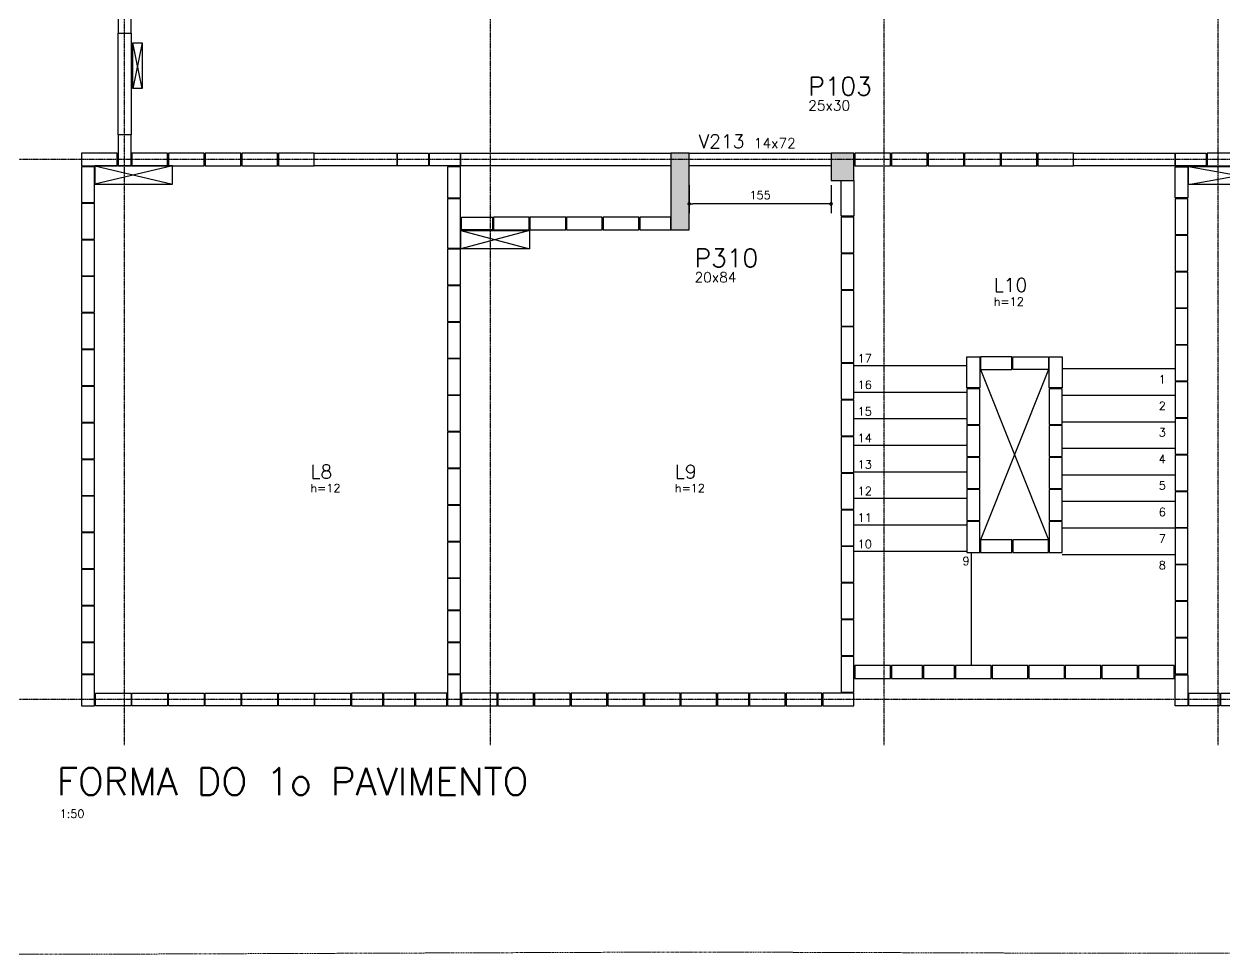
# Model space of a CAD drawing. Extents: x -856 to 20282, y 14720 to 28231.
# Drawn here: x 17509 to 18822, y 23362 to 24378 of the extents above; entities that cross this region are included whole.
import ezdxf

# ---------------------------------------------------------------- set-up
doc = ezdxf.new("R2010")
doc.units = 0
doc.linetypes.add('AXES', pattern=[0.54, 0.3, -0.08, 0.08, -0.08])
doc.linetypes.add('Double dash', pattern=[55, 20, -5, 10, -5, 10, -5])
doc.layers.get('0').update_dxf_attribs({"linetype": 'CONTINUOUS'})
doc.layers.get('Defpoints').update_dxf_attribs({"linetype": 'CONTINUOUS'})
for name, color, linetype in [('241', 2, 'CONTINUOUS'), ('COTA', 1, 'CONTINUOUS'), ('EIXOS', 1, 'AXES'), ('H2', 252, 'CONTINUOUS'), ('L-D', 2, 'CONTINUOUS'), ('L-N', 4, 'CONTINUOUS'), ('P-D', 2, 'CONTINUOUS'), ('P-M', 5, 'CONTINUOUS'), ('PENA_1', 1, 'CONTINUOUS'), ('PIL-N', 4, 'CONTINUOUS'), ('T1', 2, 'CONTINUOUS'), ('T4', 6, 'CONTINUOUS'), ('VIG-D', 2, 'CONTINUOUS'), ('VIG-N', 4, 'CONTINUOUS'), ('VIGA', 3, 'CONTINUOUS')]:
    doc.layers.add(name, color=color, linetype=linetype)
doc.layers.add('TLV-DVI-___-CNT', color=7, linetype='Double dash', lineweight=9)
doc.styles.add('COTA', font='romans.shx')
doc.styles.get("Standard").update_dxf_attribs({"font": 'ROMANS.SHX'})
doc.styles.add('Texto1', font='romans.shx', dxfattribs={"height": 9})
doc.styles.add('Texto4', font='romans.shx', dxfattribs={"height": 30})
doc.dimstyles.new('forma', dxfattribs={"dimscale": 5, "dimtxt": 1.8, "dimasz": 0.8, "dimexe": 2, "dimexo": 1, "dimgap": 1, "dimtad": 1, "dimdec": 1, "dimzin": 9, "dimdsep": 46, "dimtxsty": 'COTA', "dimblk1": 'DOT', "dimblk2": 'DOT', "dimsah": 1, "dimcen": 0, "dimdle": 1, "dimclrd": 256, "dimclre": 256, "dimclrt": 2, "dimadec": 0, "dimazin": 0, "dimtfac": 1, "dimtdec": 0, "dimtmove": 0, "dimatfit": 3, "dimfxl": 1, "dimtolj": 1, "dimtzin": 0, "dimarcsym": 0})

# ---------------------------------------------------------------- blocks, each defined once
blk = doc.blocks.new('Family - ___-2103959-PLANTA INFERIOR 2')
at = {"layer": 'TLV-DVI-___-CNT', "color": 1, "true_color": 0xff0000}
for p, q in [((-43762, -10145), (-42134, -10145)), ((-42134, -10145), (-36285, -10123)), ((-36285, -10123), (-34522, -10128)), ((-34522, -10128), (-32077, -10136)), ((-32077, -10136), (-18942, -10136))]:
    blk.add_line(p, q, dxfattribs=at)
blk = doc.blocks.new('A$C8a1ee3b4')
at = {"layer": 'TLV-DVI-___-CNT', "color": 1, "true_color": 0xff0000, "xscale": 0.1, "yscale": 0.1, "zscale": 0.1}
blk.add_blockref('Family - ___-2103959-PLANTA INFERIOR 2', (4865.2, 1037.1), dxfattribs=at)
blk = doc.blocks.new('_Dot')
at = {"color": 0, "linetype": 'ByBlock', "lineweight": -2}
blk.add_line((-0.5, 0), (-1, 0), dxfattribs=at)
at = {"color": 0, "linetype": 'ByBlock', "const_width": 0.5}
blk.add_lwpolyline([(-0.25, 0, 1), (0.25, 0, 1)], format="xyb", close=True, dxfattribs=at)
blk = doc.blocks.new('*D689')
at = {"layer": 'COTA', "lineweight": -2, "transparency": 16777216}
for p, q in [((18236.4, 24202.1), (18236.4, 24171.6)), ((18391.4, 24202.1), (18391.4, 24171.6)), ((18387.4, 24181.6), (18240.4, 24181.6))]:
    blk.add_line(p, q, dxfattribs=at)
at = {"layer": 'Defpoints', "color": 0, "transparency": 16777216}
for p in [(18236.4, 24207.1), (18391.4, 24207.1), (18236.4, 24181.6)]:
    blk.add_point(p, dxfattribs=at)
at = {"layer": 'COTA', "lineweight": -2, "transparency": 16777216, "xscale": 4, "yscale": 4, "zscale": 4, "rotation": 180}
blk.add_blockref('_Dot', (18236.4, 24181.6), dxfattribs=at)
at = {"layer": 'COTA', "lineweight": -2, "transparency": 16777216, "xscale": 4, "yscale": 4, "zscale": 4}
blk.add_blockref('_Dot', (18391.4, 24181.6), dxfattribs=at)
at = {"layer": 'COTA', "color": 2, "transparency": 16777216, "insert": (18313.9, 24191.1), "char_height": 9, "attachment_point": 5, "style": 'COTA'}
blk.add_mtext('\\A1;155 ', dxfattribs=at)
blk = doc.blocks.new('A$Cf9bf1722')
for points in [[(-25.5, -789), (59.5, -789), (59.5, -769), (-25.5, -769)], [(1169.5, -769.5), (1279.5, -769.5), (1279.5, -789.5), (1169.5, -789.5)], [(374.5, -839.5), (449.5, -839.5), (449.5, -859.5), (374.5, -859.5)]]:
    blk.add_lwpolyline(points, close=True)
at = {"layer": 'PENA_1'}
for p, q in [((59.5, -769), (-25.5, -789)), ((-25.5, -769), (59.5, -789)), ((449.5, -839.5), (374.5, -859.5)), ((374.5, -839.5), (449.5, -859.5))]:
    blk.add_line(p, q, dxfattribs=at)
for points in [[(1169.5, -789.5), (1279.5, -769.5)], [(1169.5, -769.5), (1279.5, -789.5)]]:
    blk.add_lwpolyline(points, dxfattribs=at)

msp = doc.modelspace()

# ---------------------------------------------------------------- hatches: boundary and pattern name
at = {"layer": 'H2'}
for points in [[(18216.43, 24153.13), (18236.43, 24153.13), (18236.43, 24237.13), (18216.43, 24237.13)], [(18391.43, 24207.13), (18416.43, 24207.13), (18416.43, 24237.13), (18391.43, 24237.13)]]:
    msp.add_hatch(color=256, dxfattribs=at).paths.add_polyline_path(points)

# ---------------------------------------------------------------- linework, layer by layer
for points in [[(17612.43, 24422.13), (17612.43, 24368.13), (17626.43, 24368.13), (17626.43, 24422.13), (17612.43, 24422.13)], [(17626.43, 24223.13), (17626.43, 24257.13), (17612.43, 24257.13), (17612.43, 24223.13), (17626.43, 24223.13)], [(17611.43, 24237.13), (17572.43, 24237.13), (17572.43, 24223.13), (17611.43, 24223.13), (17611.43, 24237.13)], [(17627.43, 24223.13), (17666.43, 24223.13), (17666.43, 24237.13), (17627.43, 24237.13), (17627.43, 24223.13)], [(17667.43, 24223.13), (17706.43, 24223.13), (17706.43, 24237.13), (17667.43, 24237.13), (17667.43, 24223.13)], [(17707.43, 24223.13), (17746.43, 24223.13), (17746.43, 24237.13), (17707.43, 24237.13), (17707.43, 24223.13)], [(17747.43, 24223.13), (17786.43, 24223.13), (17786.43, 24237.13), (17747.43, 24237.13), (17747.43, 24223.13)], [(17787.43, 24223.13), (17826.43, 24223.13), (17826.43, 24237.13), (17787.43, 24237.13), (17787.43, 24223.13)], [(17951.43, 24223.13), (17917.43, 24223.13), (17917.43, 24237.13), (17951.43, 24237.13), (17951.43, 24223.13)], [(17986.43, 24223.13), (17952.43, 24223.13), (17952.43, 24237.13), (17986.43, 24237.13), (17986.43, 24223.13)], [(18417.43, 24223.13), (18456.43, 24223.13), (18456.43, 24237.13), (18417.43, 24237.13), (18417.43, 24223.13)], [(18457.43, 24223.13), (18496.43, 24223.13), (18496.43, 24237.13), (18457.43, 24237.13), (18457.43, 24223.13)], [(18497.43, 24223.13), (18536.43, 24223.13), (18536.43, 24237.13), (18497.43, 24237.13), (18497.43, 24223.13)], [(18537.43, 24223.13), (18576.43, 24223.13), (18576.43, 24237.13), (18537.43, 24237.13), (18537.43, 24223.13)], [(18577.43, 24223.13), (18616.43, 24223.13), (18616.43, 24237.13), (18577.43, 24237.13), (18577.43, 24223.13)], [(18617.43, 24223.13), (18656.43, 24223.13), (18656.43, 24237.13), (18617.43, 24237.13), (18617.43, 24223.13)], [(18767.43, 24237.13), (18801.43, 24237.13), (18801.43, 24223.13), (18767.43, 24223.13), (18767.43, 24237.13)], [(18802.43, 24223.13), (18836.43, 24223.13), (18836.43, 24237.13), (18802.43, 24237.13), (18802.43, 24223.13)], [(17586.43, 24183.13), (17586.43, 24222.13), (17572.43, 24222.13), (17572.43, 24183.13), (17586.43, 24183.13)], [(17986.43, 24188.13), (17986.43, 24222.13), (17972.43, 24222.13), (17972.43, 24188.13), (17986.43, 24188.13)], [(18767.43, 24188.13), (18767.43, 24222.13), (18781.43, 24222.13), (18781.43, 24188.13), (18767.43, 24188.13)], [(18416.43, 24207.13), (18416.43, 24168.13), (18402.43, 24168.13), (18402.43, 24207.13), (18416.43, 24207.13)], [(17586.43, 24143.13), (17586.43, 24182.13), (17572.43, 24182.13), (17572.43, 24143.13), (17586.43, 24143.13)], [(17986.43, 24133.13), (17986.43, 24187.13), (17972.43, 24187.13), (17972.43, 24133.13), (17986.43, 24133.13)], [(18781.43, 24148.13), (18781.43, 24187.13), (18767.43, 24187.13), (18767.43, 24148.13), (18781.43, 24148.13)], [(18021.43, 24153.13), (17987.43, 24153.13), (17987.43, 24167.13), (18021.43, 24167.13), (18021.43, 24153.13)], [(18022.43, 24153.13), (18061.43, 24153.13), (18061.43, 24167.13), (18022.43, 24167.13), (18022.43, 24153.13)], [(18062.43, 24153.13), (18101.43, 24153.13), (18101.43, 24167.13), (18062.43, 24167.13), (18062.43, 24153.13)], [(18102.43, 24153.13), (18141.43, 24153.13), (18141.43, 24167.13), (18102.43, 24167.13), (18102.43, 24153.13)], [(18142.43, 24153.13), (18181.43, 24153.13), (18181.43, 24167.13), (18142.43, 24167.13), (18142.43, 24153.13)], [(18182.43, 24153.13), (18216.43, 24153.13), (18216.43, 24167.13), (18182.43, 24167.13), (18182.43, 24153.13)], [(18416.43, 24128.13), (18416.43, 24167.13), (18402.43, 24167.13), (18402.43, 24128.13), (18416.43, 24128.13)], [(17586.43, 24103.13), (17586.43, 24142.13), (17572.43, 24142.13), (17572.43, 24103.13), (17586.43, 24103.13)], [(18781.43, 24108.13), (18781.43, 24147.13), (18767.43, 24147.13), (18767.43, 24108.13), (18781.43, 24108.13)], [(17986.43, 24093.13), (17986.43, 24132.13), (17972.43, 24132.13), (17972.43, 24093.13), (17986.43, 24093.13)], [(18416.43, 24088.13), (18416.43, 24127.13), (18402.43, 24127.13), (18402.43, 24088.13), (18416.43, 24088.13)], [(17586.43, 24063.13), (17586.43, 24102.13), (17572.43, 24102.13), (17572.43, 24063.13), (17586.43, 24063.13)], [(18781.43, 24068.13), (18781.43, 24107.13), (18767.43, 24107.13), (18767.43, 24068.13), (18781.43, 24068.13)], [(17986.43, 24053.13), (17986.43, 24092.13), (17972.43, 24092.13), (17972.43, 24053.13), (17986.43, 24053.13)], [(18416.43, 24048.13), (18416.43, 24087.13), (18402.43, 24087.13), (18402.43, 24048.13), (18416.43, 24048.13)], [(17586.43, 24023.13), (17586.43, 24062.13), (17572.43, 24062.13), (17572.43, 24023.13), (17586.43, 24023.13)], [(18781.43, 24028.13), (18781.43, 24067.13), (18767.43, 24067.13), (18767.43, 24028.13), (18781.43, 24028.13)], [(17986.43, 24013.13), (17986.43, 24052.13), (17972.43, 24052.13), (17972.43, 24013.13), (17986.43, 24013.13)], [(18416.43, 24008.13), (18416.43, 24047.13), (18402.43, 24047.13), (18402.43, 24008.13), (18416.43, 24008.13)], [(17586.43, 23983.13), (17586.43, 24022.13), (17572.43, 24022.13), (17572.43, 23983.13), (17586.43, 23983.13)], [(18781.43, 23988.13), (18781.43, 24027.13), (18767.43, 24027.13), (18767.43, 23988.13), (18781.43, 23988.13)], [(17986.43, 23973.13), (17986.43, 24012.13), (17972.43, 24012.13), (17972.43, 23973.13), (17986.43, 23973.13)], [(18416.43, 23968.13), (18416.43, 24007.13), (18402.43, 24007.13), (18402.43, 23968.13), (18416.43, 23968.13)], [(18553.93, 24014.63), (18553.93, 23980.63), (18539.93, 23980.63), (18539.93, 24014.63), (18553.93, 24014.63)], [(18588.93, 24014.63), (18554.93, 24014.63), (18554.93, 24000.63), (18588.93, 24000.63), (18588.93, 24014.63)], [(18589.93, 24014.63), (18628.93, 24014.63), (18628.93, 24000.63), (18589.93, 24000.63), (18589.93, 24014.63)], [(18643.93, 24014.63), (18643.93, 23980.63), (18629.93, 23980.63), (18629.93, 24014.63), (18643.93, 24014.63)], [(17586.43, 23943.13), (17586.43, 23982.13), (17572.43, 23982.13), (17572.43, 23943.13), (17586.43, 23943.13)], [(18553.93, 23940.63), (18553.93, 23979.63), (18539.93, 23979.63), (18539.93, 23940.63), (18553.93, 23940.63)], [(18643.93, 23940.63), (18643.93, 23979.63), (18629.93, 23979.63), (18629.93, 23940.63), (18643.93, 23940.63)], [(18781.43, 23948.13), (18781.43, 23987.13), (18767.43, 23987.13), (18767.43, 23948.13), (18781.43, 23948.13)], [(17986.43, 23933.13), (17986.43, 23972.13), (17972.43, 23972.13), (17972.43, 23933.13), (17986.43, 23933.13)], [(18416.43, 23928.13), (18416.43, 23967.13), (18402.43, 23967.13), (18402.43, 23928.13), (18416.43, 23928.13)], [(17586.43, 23903.13), (17586.43, 23942.13), (17572.43, 23942.13), (17572.43, 23903.13), (17586.43, 23903.13)], [(18553.93, 23905.63), (18553.93, 23939.63), (18539.93, 23939.63), (18539.93, 23905.63), (18553.93, 23905.63)], [(18643.93, 23905.63), (18643.93, 23939.63), (18629.93, 23939.63), (18629.93, 23905.63), (18643.93, 23905.63)], [(18781.43, 23908.13), (18781.43, 23947.13), (18767.43, 23947.13), (18767.43, 23908.13), (18781.43, 23908.13)], [(17986.43, 23893.13), (17986.43, 23932.13), (17972.43, 23932.13), (17972.43, 23893.13), (17986.43, 23893.13)], [(18416.43, 23888.13), (18416.43, 23927.13), (18402.43, 23927.13), (18402.43, 23888.13), (18416.43, 23888.13)], [(17586.43, 23863.13), (17586.43, 23902.13), (17572.43, 23902.13), (17572.43, 23863.13), (17586.43, 23863.13)], [(18553.93, 23870.63), (18553.93, 23904.63), (18539.93, 23904.63), (18539.93, 23870.63), (18553.93, 23870.63)], [(18643.93, 23870.63), (18643.93, 23904.63), (18629.93, 23904.63), (18629.93, 23870.63), (18643.93, 23870.63)], [(18781.43, 23868.13), (18781.43, 23907.13), (18767.43, 23907.13), (18767.43, 23868.13), (18781.43, 23868.13)], [(17986.43, 23853.13), (17986.43, 23892.13), (17972.43, 23892.13), (17972.43, 23853.13), (17986.43, 23853.13)], [(18416.43, 23848.13), (18416.43, 23887.13), (18402.43, 23887.13), (18402.43, 23848.13), (18416.43, 23848.13)], [(17586.43, 23823.13), (17586.43, 23862.13), (17572.43, 23862.13), (17572.43, 23823.13), (17586.43, 23823.13)], [(18553.93, 23835.63), (18553.93, 23869.63), (18539.93, 23869.63), (18539.93, 23835.63), (18553.93, 23835.63)], [(18643.93, 23835.63), (18643.93, 23869.63), (18629.93, 23869.63), (18629.93, 23835.63), (18643.93, 23835.63)], [(18781.43, 23828.13), (18781.43, 23867.13), (18767.43, 23867.13), (18767.43, 23828.13), (18781.43, 23828.13)], [(17986.43, 23813.13), (17986.43, 23852.13), (17972.43, 23852.13), (17972.43, 23813.13), (17986.43, 23813.13)], [(18416.43, 23808.13), (18416.43, 23847.13), (18402.43, 23847.13), (18402.43, 23808.13), (18416.43, 23808.13)], [(18553.93, 23800.63), (18553.93, 23834.63), (18539.93, 23834.63), (18539.93, 23800.63), (18553.93, 23800.63)], [(18643.93, 23800.63), (18643.93, 23834.63), (18629.93, 23834.63), (18629.93, 23800.63), (18643.93, 23800.63)], [(17586.43, 23783.13), (17586.43, 23822.13), (17572.43, 23822.13), (17572.43, 23783.13), (17586.43, 23783.13)], [(18781.43, 23788.13), (18781.43, 23827.13), (18767.43, 23827.13), (18767.43, 23788.13), (18781.43, 23788.13)], [(17986.43, 23773.13), (17986.43, 23812.13), (17972.43, 23812.13), (17972.43, 23773.13), (17986.43, 23773.13)], [(18588.93, 23814.63), (18554.93, 23814.63), (18554.93, 23800.63), (18588.93, 23800.63), (18588.93, 23814.63)], [(18589.93, 23800.63), (18628.93, 23800.63), (18628.93, 23814.63), (18589.93, 23814.63), (18589.93, 23800.63)], [(18416.43, 23768.13), (18416.43, 23807.13), (18402.43, 23807.13), (18402.43, 23768.13), (18416.43, 23768.13)], [(17586.43, 23743.13), (17586.43, 23782.13), (17572.43, 23782.13), (17572.43, 23743.13), (17586.43, 23743.13)], [(18781.43, 23748.13), (18781.43, 23787.13), (18767.43, 23787.13), (18767.43, 23748.13), (18781.43, 23748.13)], [(17986.43, 23738.13), (17986.43, 23772.13), (17972.43, 23772.13), (17972.43, 23738.13), (17986.43, 23738.13)], [(18416.43, 23728.13), (18416.43, 23767.13), (18402.43, 23767.13), (18402.43, 23728.13), (18416.43, 23728.13)], [(17586.43, 23703.13), (17586.43, 23742.13), (17572.43, 23742.13), (17572.43, 23703.13), (17586.43, 23703.13)], [(18781.43, 23708.13), (18781.43, 23747.13), (18767.43, 23747.13), (18767.43, 23708.13), (18781.43, 23708.13)], [(17986.43, 23703.13), (17986.43, 23737.13), (17972.43, 23737.13), (17972.43, 23703.13), (17986.43, 23703.13)], [(18416.43, 23688.13), (18416.43, 23727.13), (18402.43, 23727.13), (18402.43, 23688.13), (18416.43, 23688.13)], [(18781.43, 23668.13), (18781.43, 23707.13), (18767.43, 23707.13), (18767.43, 23668.13), (18781.43, 23668.13)], [(17586.43, 23668.13), (17586.43, 23702.13), (17572.43, 23702.13), (17572.43, 23668.13), (17586.43, 23668.13)], [(17986.43, 23668.13), (17986.43, 23702.13), (17972.43, 23702.13), (17972.43, 23668.13), (17986.43, 23668.13)], [(18416.43, 23648.13), (18416.43, 23687.13), (18402.43, 23687.13), (18402.43, 23648.13), (18416.43, 23648.13)], [(18417.43, 23663.13), (18456.43, 23663.13), (18456.43, 23677.13), (18417.43, 23677.13), (18417.43, 23663.13)], [(18457.43, 23663.13), (18491.43, 23663.13), (18491.43, 23677.13), (18457.43, 23677.13), (18457.43, 23663.13)], [(18492.43, 23663.13), (18526.43, 23663.13), (18526.43, 23677.13), (18492.43, 23677.13), (18492.43, 23663.13)], [(18527.43, 23663.13), (18566.43, 23663.13), (18566.43, 23677.13), (18527.43, 23677.13), (18527.43, 23663.13)], [(18567.43, 23663.13), (18606.43, 23663.13), (18606.43, 23677.13), (18567.43, 23677.13), (18567.43, 23663.13)], [(18607.43, 23663.13), (18646.43, 23663.13), (18646.43, 23677.13), (18607.43, 23677.13), (18607.43, 23663.13)], [(18647.43, 23663.13), (18686.43, 23663.13), (18686.43, 23677.13), (18647.43, 23677.13), (18647.43, 23663.13)], [(18687.43, 23663.13), (18726.43, 23663.13), (18726.43, 23677.13), (18687.43, 23677.13), (18687.43, 23663.13)], [(18727.43, 23663.13), (18766.43, 23663.13), (18766.43, 23677.13), (18727.43, 23677.13), (18727.43, 23663.13)], [(17586.43, 23633.13), (17586.43, 23667.13), (17572.43, 23667.13), (17572.43, 23633.13), (17586.43, 23633.13)], [(17986.43, 23633.13), (17986.43, 23667.13), (17972.43, 23667.13), (17972.43, 23633.13), (17986.43, 23633.13)], [(18767.43, 23633.13), (18767.43, 23667.13), (18781.43, 23667.13), (18781.43, 23633.13), (18767.43, 23633.13)], [(17626.43, 23633.13), (17587.43, 23633.13), (17587.43, 23647.13), (17626.43, 23647.13), (17626.43, 23633.13)], [(17666.43, 23633.13), (17627.43, 23633.13), (17627.43, 23647.13), (17666.43, 23647.13), (17666.43, 23633.13)], [(17706.43, 23633.13), (17667.43, 23633.13), (17667.43, 23647.13), (17706.43, 23647.13), (17706.43, 23633.13)], [(17746.43, 23633.13), (17707.43, 23633.13), (17707.43, 23647.13), (17746.43, 23647.13), (17746.43, 23633.13)], [(17786.43, 23633.13), (17747.43, 23633.13), (17747.43, 23647.13), (17786.43, 23647.13), (17786.43, 23633.13)], [(17826.43, 23633.13), (17787.43, 23633.13), (17787.43, 23647.13), (17826.43, 23647.13), (17826.43, 23633.13)], [(17866.43, 23633.13), (17827.43, 23633.13), (17827.43, 23647.13), (17866.43, 23647.13), (17866.43, 23633.13)], [(17867.43, 23633.13), (17901.43, 23633.13), (17901.43, 23647.13), (17867.43, 23647.13), (17867.43, 23633.13)], [(17902.43, 23633.13), (17936.43, 23633.13), (17936.43, 23647.13), (17902.43, 23647.13), (17902.43, 23633.13)], [(17937.43, 23633.13), (17971.43, 23633.13), (17971.43, 23647.13), (17937.43, 23647.13), (17937.43, 23633.13)], [(17987.43, 23633.13), (18026.43, 23633.13), (18026.43, 23647.13), (17987.43, 23647.13), (17987.43, 23633.13)], [(18027.43, 23633.13), (18066.43, 23633.13), (18066.43, 23647.13), (18027.43, 23647.13), (18027.43, 23633.13)], [(18067.43, 23633.13), (18106.43, 23633.13), (18106.43, 23647.13), (18067.43, 23647.13), (18067.43, 23633.13)], [(18107.43, 23633.13), (18146.43, 23633.13), (18146.43, 23647.13), (18107.43, 23647.13), (18107.43, 23633.13)], [(18147.43, 23633.13), (18186.43, 23633.13), (18186.43, 23647.13), (18147.43, 23647.13), (18147.43, 23633.13)], [(18187.43, 23633.13), (18226.43, 23633.13), (18226.43, 23647.13), (18187.43, 23647.13), (18187.43, 23633.13)], [(18227.43, 23633.13), (18266.43, 23633.13), (18266.43, 23647.13), (18227.43, 23647.13), (18227.43, 23633.13)], [(18301.43, 23647.13), (18267.43, 23647.13), (18267.43, 23633.13), (18301.43, 23633.13), (18301.43, 23647.13)], [(18302.43, 23633.13), (18341.43, 23633.13), (18341.43, 23647.13), (18302.43, 23647.13), (18302.43, 23633.13)], [(18342.43, 23633.13), (18381.43, 23633.13), (18381.43, 23647.13), (18342.43, 23647.13), (18342.43, 23633.13)], [(18416.43, 23647.13), (18382.43, 23647.13), (18382.43, 23633.13), (18416.43, 23633.13), (18416.43, 23647.13)], [(18816.43, 23633.13), (18782.43, 23633.13), (18782.43, 23647.13), (18816.43, 23647.13), (18816.43, 23633.13)], [(18851.43, 23633.13), (18817.43, 23633.13), (18817.43, 23647.13), (18851.43, 23647.13), (18851.43, 23633.13)]]:
    msp.add_lwpolyline(points)
for points in [[(17612.43, 24368.13), (17626.43, 24368.13), (17626.43, 24257.13), (17612.43, 24257.13)], [(17628.43, 24307.63), (17628.43, 24357.63), (17638.43, 24357.63), (17638.43, 24307.63)], [(17826.43, 24237.13), (17917.43, 24237.13), (17917.43, 24223.13), (17826.43, 24223.13)], [(17986.43, 24237.13), (18216.43, 24237.13), (18216.43, 24223.13), (17986.43, 24223.13)], [(18656.43, 24237.13), (18767.43, 24237.13), (18767.43, 24223.13), (18656.43, 24223.13)]]:
    msp.add_lwpolyline(points, close=True)
at = {"layer": '241'}
for p, q in [((18539.93, 24004.62), (18416.43, 24004.62)), ((18643.93, 24001.62), (18767.43, 24001.62)), ((18539.93, 23975.62), (18416.43, 23975.62)), ((18643.93, 23972.62), (18767.43, 23972.62)), ((18539.93, 23946.62), (18416.43, 23946.62)), ((18643.93, 23943.62), (18767.43, 23943.62)), ((18539.93, 23917.62), (18416.43, 23917.62)), ((18643.93, 23914.62), (18767.43, 23914.62)), ((18539.93, 23888.62), (18416.43, 23888.62)), ((18643.93, 23885.62), (18767.43, 23885.62)), ((18539.93, 23859.62), (18416.43, 23859.62)), ((18643.93, 23856.62), (18767.43, 23856.62)), ((18539.93, 23830.62), (18416.43, 23830.62)), ((18643.93, 23827.62), (18767.43, 23827.62)), ((18539.93, 23801.62), (18416.43, 23801.62)), ((18544.43, 23800.63), (18544.43, 23677.13)), ((18643.93, 23798.62), (18767.43, 23798.62))]:
    msp.add_line(p, q, dxfattribs=at)
at = {"layer": 'EIXOS', "color": 244, "true_color": 0x991b1e}
for p, q in [((17619.43, 23590.17), (17619.43, 25310.84)), ((18019.43, 23590.17), (18019.43, 25310.84)), ((18449.43, 23590.17), (18449.43, 25310.84)), ((18814.43, 23590.17), (18814.43, 25310.84)), ((20111.72, 24230.13), (17254.15, 24230.13)), ((20111.72, 23640.13), (17254.15, 23640.13))]:
    msp.add_line(p, q, dxfattribs=at)
at = {"layer": 'P-M', "linetype": 'Continuous'}
for points in [[(18216.43, 24153.13), (18236.43, 24153.13), (18236.43, 24237.13), (18216.43, 24237.13), (18216.43, 24153.13)], [(18391.43, 24207.13), (18416.43, 24207.13), (18416.43, 24237.13), (18391.43, 24237.13), (18391.43, 24207.13)]]:
    msp.add_lwpolyline(points, dxfattribs=at)
at = {"layer": 'PENA_1'}
for p, q in [((17638.43, 24357.63), (17628.43, 24307.63)), ((17638.43, 24307.63), (17628.43, 24357.63)), ((18554.93, 24000.63), (18628.93, 23814.63)), ((18628.93, 24000.63), (18554.93, 23814.63))]:
    msp.add_line(p, q, dxfattribs=at)
at = {"layer": 'VIGA'}
for p, q in [((18236.43, 24237.13), (18391.43, 24237.13)), ((18391.43, 24223.13), (18236.43, 24223.13))]:
    msp.add_line(p, q, dxfattribs=at)

# ---------------------------------------------------------------- block references
msp.add_blockref('A$Cf9bf1722', (17612.43, 24992.13))
msp.add_blockref('A$C8a1ee3b4', (16993.97, 23339.37), dxfattribs=at)

# ---------------------------------------------------------------- texts
at = {"layer": 'L-D', "style": 'Texto1'}
for p in [(18569.28, 24070.36), (17822.51, 23866.53), (18220.78, 23866.53)]:
    msp.add_text('h=12', height=9, dxfattribs=at).set_placement(p)
at = {"layer": 'L-N'}
for s, p in [('L10', (18569.28, 24085.36)), ('L8', (17822.51, 23881.53)), ('L9', (18220.78, 23881.53))]:
    msp.add_text(s, height=15, dxfattribs=at).set_placement(p)
at = {"layer": 'P-D', "linetype": 'Continuous'}
for s, p in [('25x30', (18366.53, 24283.63)), ('20x84', (18242.33, 24095.93))]:
    msp.add_text(s, height=11, dxfattribs=at).set_placement(p)
at = {"layer": 'PIL-N', "linetype": 'Continuous'}
for s, p in [('P103', (18366.53, 24300.13)), ('P310', (18242.33, 24112.43))]:
    msp.add_text(s, height=20, dxfattribs=at).set_placement(p)
at = {"layer": 'T1', "style": 'Texto1'}
for s, p in [('17', (18420.61, 24008.38)), ('1', (18749.5, 23985.4)), ('16', (18420.61, 23979.38)), ('2', (18749.5, 23956.4)), ('15', (18420.61, 23950.38)), ('14', (18420.61, 23921.38)), ('3', (18749.5, 23927.4)), ('13', (18420.61, 23892.38)), ('4', (18749.5, 23898.4)), ('5', (18749.5, 23869.4)), ('12', (18420.61, 23863.38)), ('6', (18749.5, 23840.4)), ('11', (18420.61, 23834.38)), ('10', (18420.61, 23805.38)), ('7', (18749.5, 23811.4)), ('9', (18535.16, 23786.96)), ('8', (18749.5, 23782.4)), ('1:50', (17548.47, 23510.74))]:
    msp.add_text(s, height=9, dxfattribs=at).set_placement(p)
at = {"layer": 'T4', "style": 'Texto4'}
msp.add_text('FORMA DO 1o PAVIMENTO', height=30, dxfattribs=at).set_placement((17545.24, 23535.53))
at = {"layer": 'VIG-D', "linetype": 'Continuous'}
msp.add_text('14x72', height=11, dxfattribs=at).set_placement((18307.04, 24242.41))
at = {"layer": 'VIG-N', "linetype": 'Continuous'}
msp.add_text('V213', height=15, dxfattribs=at).set_placement((18246.61, 24242.41))

# ---------------------------------------------------------------- dimensions: what is measured, and where the dimension line sits
at = {"layer": 'COTA'}
dim = msp.add_linear_dim(base=(18236.43, 24181.58), p1=(18391.43, 24207.13), p2=(18236.43, 24207.13), dimstyle='forma', override={"dimpost": ' '}, dxfattribs=at)
dim.commit()
dim.dimension.update_dxf_attribs({"geometry": '*D689', "text_midpoint": (18313.93, 24191.08)})

doc.saveas('drawing.dxf')
